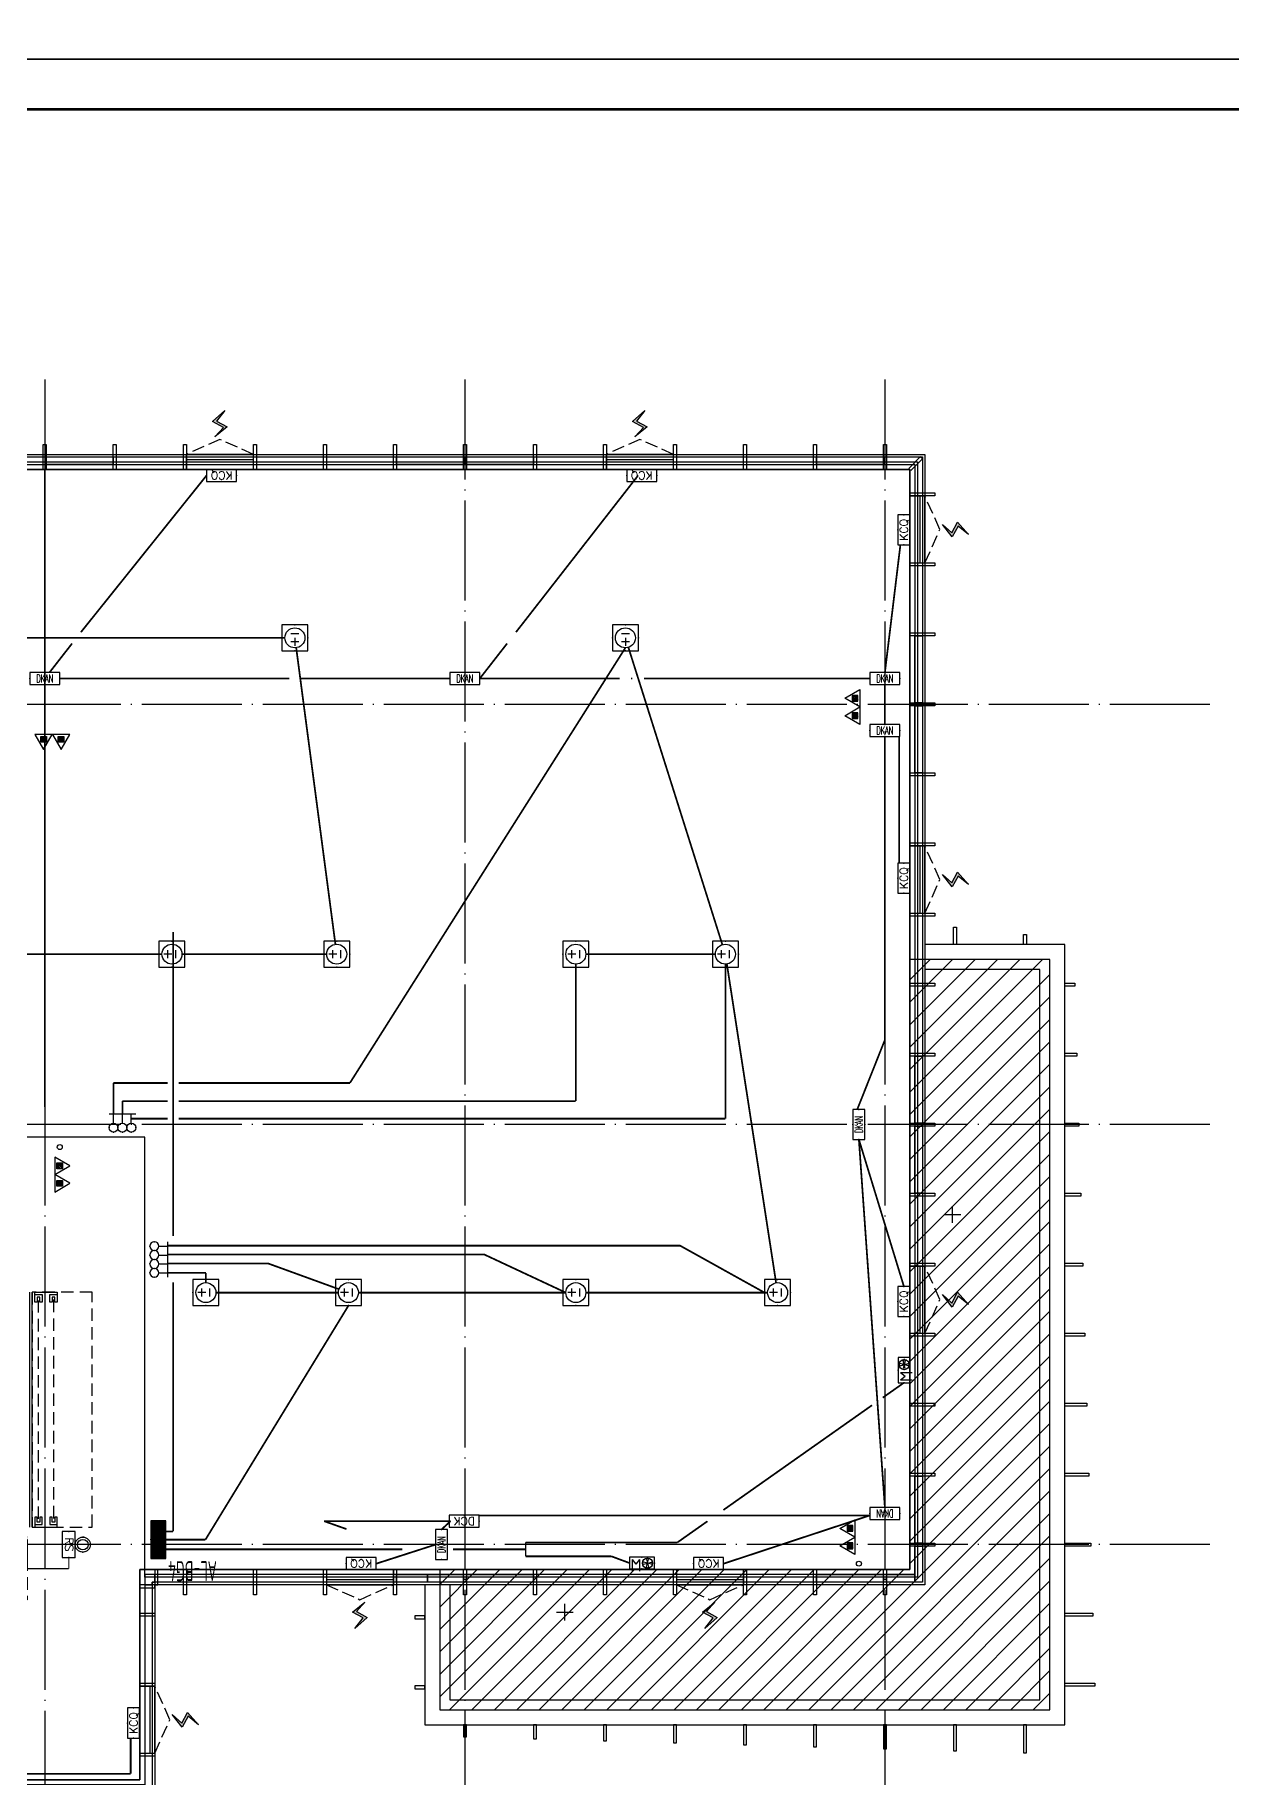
# Model space of a CAD drawing. Extents: x -292644 to 263613, y -713695 to 491457.
# Drawn here: x 136757 to 160682, y 190351 to 225189 of the extents above; entities that cross this region are included whole.
import ezdxf
from ezdxf.enums import TextEntityAlignment as Align
from ezdxf.xclip import XClip

# ---------------------------------------------------------------- set-up
doc = ezdxf.new("R2010")
doc.units = 0
doc.header["$LTSCALE"] = 1000
doc.header["$MEASUREMENT"] = 0
for name, pattern in [('104-10 轴网$0$DOTE', [2.42, 2, -0.2, 0.02, -0.2]), ('8#楼幕墙$0$109-34 轴网$0$L1$0$$AUDIT_BAD_LTYPE1', [0]), ('8#楼幕墙$0$DASH', [0.35, 0.25, -0.1]), ('X-104 8#10#平面_t3$0$109-34 轴网$0$L1$0$$AUDIT_BAD_LTYPE1', [0]), ('X-104 8#10#平面_t3$0$CACHE', [0.375, 0.25, -0.125]), ('X-104 8#10#平面_t3$0$DASH', [0.35, 0.25, -0.1])]:
    doc.linetypes.add(name, pattern=pattern)
doc.layers.get('0').update_dxf_attribs({"linetype": 'CONTINUOUS'})
doc.layers.get('Defpoints').update_dxf_attribs({"linetype": 'CONTINUOUS'})
for name, color, linetype in [('104-10 轴网$0$A_AXIS-轴线', 36, '104-10 轴网$0$DOTE'), ('8#楼幕墙$0$04-电动窗', 1, 'CONTINUOUS'), ('8#楼幕墙$0$A-C_玻璃幕墙', 140, 'CONTINUOUS'), ('8#楼幕墙$0$A-C_窗b', 191, 'CONTINUOUS'), ('8#楼幕墙$0$A-O_屋面', 201, 'CONTINUOUS'), ('8#楼幕墙$0$A-TECH_结构', 21, 'CONTINUOUS'), ('DIM-箱柜', 3, 'CONTINUOUS'), ('EQUIP-动力', 3, 'CONTINUOUS'), ('EQUIP-消防', 3, 'CONTINUOUS'), ('EQUIP-照明', 3, 'CONTINUOUS'), ('EQUIP-箱柜', 3, 'CONTINUOUS'), ('WIRE-动力', 2, 'CONTINUOUS'), ('WIRE-照明', 1, 'CONTINUOUS'), ('X-104 8#10#平面_t3$0$A-E_栏杆', 232, 'CONTINUOUS'), ('X-104 8#10#平面_t3$0$A-FC', 242, 'X-104 8#10#平面_t3$0$CACHE'), ('X-104 8#10#平面_t3$0$A-O_分水线', 127, 'CONTINUOUS'), ('X-104 8#10#平面_t3$0$A-O_屋面', 201, 'CONTINUOUS'), ('X-104 8#10#平面_t3$0$A-SUR_看线', 231, 'CONTINUOUS'), ('X-104 8#10#平面_t3$0$A-TECH_结构', 21, 'CONTINUOUS'), ('X-104 8#10#平面_t3$0$水-消火栓', 41, 'CONTINUOUS')]:
    doc.layers.add(name, color=color, linetype=linetype)
doc.layers.add('8#楼幕墙$0$04-不打印_辅助线', color=165, linetype='CONTINUOUS', plot=False)
doc.layers.add('X-104 8#10#平面_t3$0$04-不打印_辅助线', color=165, linetype='CONTINUOUS', plot=False)
doc.layers.add('X-104 8#10#平面_t3$0$000套内', color=226, linetype='CONTINUOUS', lineweight=30, plot=False)
doc.layers.get('X-104 8#10#平面_t3$0$A-O_分水线').off()
doc.styles.add('_TCH_LABEL', font='COMPLEX', dxfattribs={"bigfont": 'GBCBIG'})
doc.styles.add('_TEL_DIM', font='SIMPLEX', dxfattribs={"width": 0.8, "height": 3.5, "bigfont": 'HZTXT'})
doc.styles.get("Standard").update_dxf_attribs({"font": 'gbenor.shx', "bigfont": 'gbcbig.shx'})

# ---------------------------------------------------------------- blocks, each defined once
blk = doc.blocks.new('104-10 轴网')
at = {"layer": '104-10 轴网$0$A_AXIS-轴线', "linetype": '104-10 轴网$0$DOTE'}
for p, q in [((145630, 40100), (145630, -6500)), ((154030, 40100), (154030, -6500)), ((162430, 40100), (162430, -6500)), ((168930, 33600), (113930, 33600)), ((168930, 25200), (113930, 25200)), ((168930, 16800), (113930, 16800))]:
    blk.add_line(p, q, dxfattribs=at)
at = {"layer": 'Defpoints'}
blk.add_lwpolyline([(104380, 45500), (178480, 45500), (178480, -11900), (104380, -11900)], close=True, dxfattribs=at)
blk = doc.blocks.new('图框-A1')
for points, const_width in [([(0, 0), (841, 0), (841, 594), (0, 594)], 0.05), ([(766, 584), (25, 584), (25, 10), (766, 10)], 0.5)]:
    blk.add_lwpolyline(points, close=True, dxfattribs=dict(const_width=const_width))
blk = doc.blocks.new('X-104 8#10#平面_t3$0$fdhggh')
at = {"layer": 'X-104 8#10#平面_t3$0$04-不打印_辅助线', "linetype": 'X-104 8#10#平面_t3$0$109-34 轴网$0$L1$0$$AUDIT_BAD_LTYPE1'}
h = blk.add_hatch(dxfattribs=at)
h.set_pattern_fill('ANSI31', color=256, scale=200)
h.set_pattern_definition([(45, (-111756.95, 3e-10), (-224.5064, 224.5064), [])])
h.paths.add_polyline_path([(33100, 194500), (33100, 191700), (45300, 191700), (45300, 206700), (42500, 206700), (42500, 194500)])
blk.add_lwpolyline([(33100, 194500), (33100, 191700), (45300, 191700), (45300, 206700), (42500, 206700), (42500, 194500), (33100, 194500)], dxfattribs=at)
at = {"layer": 'X-104 8#10#平面_t3$0$A-TECH_结构', "linetype": 'X-104 8#10#平面_t3$0$109-34 轴网$0$L1$0$$AUDIT_BAD_LTYPE1'}
blk.add_lwpolyline([(27100, 194500), (42500, 194500), (42500, 216500), (24700, 216500), (24700, 215100), (13500, 215100), (13500, 208400), (13500, 208400), (13500, 203250), (8750, 203250), (8750, 206500), (8750, 206500), (8750, 206700), (-3300, 206700), (-3300, 188900), (-1900, 188900), (-1900, 177700), (20100, 177700), (20100, 190300), (27100, 190300)], close=True, dxfattribs=at)
blk = doc.blocks.new('104-8910 结构')
at = {"layer": 'Defpoints'}
blk.add_lwpolyline([(-19000, -118200), (61000, -118200), (61000, 41800), (-19000, 41800)], close=True, dxfattribs=at)
blk = doc.blocks.new('8#楼幕墙$0$ii')
blk.add_lwpolyline([(-1340, 0), (0, 0), (0, -150), (-1340, -150)], close=True)
blk = doc.blocks.new('8#楼幕墙$0$$TCHSYS$WIN2D')
for p, q in [((-0.5, 0.5), (0.5, 0.5)), ((-0.5, 0.5), (-0.5, -0.5)), ((0.5, 0.5), (0.5, -0.5)), ((0.5, 0.167), (-0.5, 0.167)), ((0.5, -0.167), (-0.5, -0.167)), ((-0.5, -0.5), (0.5, -0.5))]:
    blk.add_line(p, q)
blk = doc.blocks.new('8#楼幕墙$0$开启扇')
at = {"layer": '8#楼幕墙$0$04-电动窗'}
h = blk.add_hatch(color=1, dxfattribs=at)
h.dxf.hatch_style = 1
h.paths.add_polyline_path([(771, 399), (600, 588), (817, 705), (569, 925), (738, 715), (521, 598)])
at = {"linetype": '8#楼幕墙$0$DASH'}
blk.add_lwpolyline([(0, 50), (670, 350), (1340, 50)], dxfattribs=at)
at = {"layer": '8#楼幕墙$0$04-电动窗', "color": 1}
blk.add_lwpolyline([(771, 399), (600, 588), (817, 705), (569, 925), (738, 715), (521, 598), (771, 399)], close=True, dxfattribs=at)
at = {"xscale": -1340, "yscale": 300, "zscale": 1340, "rotation": 180}
blk.add_blockref('8#楼幕墙$0$$TCHSYS$WIN2D', (670, -100), dxfattribs=at)
blk = doc.blocks.new('*U3367')
blk.add_lwpolyline([(720, 0), (0, 0), (0, 150), (720, 150)], close=True)
blk = doc.blocks.new('*U3368')
blk.add_lwpolyline([(620, 0), (0, 0), (0, 150), (620, 150)], close=True)
blk = doc.blocks.new('*U3369')
blk.add_lwpolyline([(570, 0), (0, 0), (0, 150), (570, 150)], close=True)
blk = doc.blocks.new('*U3370')
blk.add_lwpolyline([(720, 0), (0, 0), (0, 150), (720, 150)], close=True)
blk = doc.blocks.new('8#楼幕墙$0$A$C13E80662')
for points in [[(150, 150), (150, 200), (0, 200), (0, 0), (150, 0)], [(150, 0), (200, 0), (200, 150), (150, 150)]]:
    blk.add_lwpolyline(points)
blk = doc.blocks.new('8#楼幕墙')
at = {"layer": '8#楼幕墙$0$04-不打印_辅助线'}
for points in [[(-18550, 224700), (65550, 224700), (65550, 284100), (-18550, 284100)], [(-18550, 165300), (65550, 165300), (65550, 224700), (-18550, 224700)]]:
    blk.add_lwpolyline(points, close=True, dxfattribs=at)
at = {"layer": '8#楼幕墙$0$A-C_玻璃幕墙'}
for points in [[(7600, 207000), (7600, 208400), (13200, 208400), (13200, 215400), (24400, 215400), (24400, 216800), (42800, 216800), (42800, 194200), (27400, 194200), (27400, 190000), (20400, 190000), (20400, 177400), (-2200, 177400), (-2200, 188600), (-3600, 188600), (-3600, 207000)], [(7650, 206950), (7650, 208350), (13250, 208350), (13250, 215350), (24450, 215350), (24450, 216750), (42750, 216750), (42750, 194250), (27350, 194250), (27350, 190050), (20350, 190050), (20350, 177450), (-2150, 177450), (-2150, 188650), (-3550, 188650), (-3550, 206950)], [(25170, 217000), (25230, 217000), (25230, 216500), (25170, 216500)], [(26570, 217000), (26630, 217000), (26630, 216500), (26570, 216500)], [(27970, 217000), (28030, 217000), (28030, 216500), (27970, 216500)], [(29370, 217000), (29430, 217000), (29430, 216500), (29370, 216500)], [(30770, 217000), (30830, 217000), (30830, 216500), (30770, 216500)], [(32170, 217000), (32230, 217000), (32230, 216500), (32170, 216500)], [(33570, 217000), (33630, 217000), (33630, 216500), (33570, 216500)], [(34970, 217000), (35030, 217000), (35030, 216500), (34970, 216500)], [(36370, 217000), (36430, 217000), (36430, 216500), (36370, 216500)], [(37770, 217000), (37830, 217000), (37830, 216500), (37770, 216500)], [(39170, 217000), (39230, 217000), (39230, 216500), (39170, 216500)], [(40570, 217000), (40630, 217000), (40630, 216500), (40570, 216500)], [(41970, 217000), (42030, 217000), (42030, 216500), (41970, 216500)], [(42479, 216521), (42521, 216479), (42750, 216708), (42708, 216750)], [(7800, 206800), (7800, 208200), (13400, 208200), (13400, 215200), (24600, 215200), (24600, 216600), (42600, 216600), (42600, 194400), (27200, 194400), (27200, 190200), (20200, 190200), (20200, 177600), (-2000, 177600), (-2000, 188800), (-3400, 188800), (-3400, 206800)], [(42500, 215970), (42500, 216030), (43000, 216030), (43000, 215970)], [(42500, 214570), (42500, 214630), (43000, 214630), (43000, 214570)], [(42500, 213170), (42500, 213230), (43000, 213230), (43000, 213170)], [(42500, 211770), (42500, 211830), (43000, 211830), (43000, 211770)], [(42500, 210370), (42500, 210430), (43000, 210430), (43000, 210370)], [(42500, 208970), (42500, 209030), (43000, 209030), (43000, 208970)], [(42500, 207570), (42500, 207630), (43000, 207630), (43000, 207570)], [(43430, 207000), (43370, 207000), (43370, 207350), (43430, 207350)], [(44830, 207000), (44770, 207000), (44770, 207200), (44830, 207200)], [(42500, 206170), (42500, 206230), (43000, 206230), (43000, 206170)], [(45600, 206170), (45600, 206230), (45800, 206230), (45800, 206170)], [(42500, 204770), (42500, 204830), (43000, 204830), (43000, 204770)], [(45600, 204770), (45600, 204830), (45840, 204830), (45840, 204770)], [(42500, 203370), (42500, 203430), (43000, 203430), (43000, 203370)], [(45600, 203370), (45600, 203430), (45880, 203430), (45880, 203370)], [(42500, 201970), (42500, 202030), (43000, 202030), (43000, 201970)], [(45600, 201970), (45600, 202030), (45920, 202030), (45920, 201970)], [(42500, 200570), (42500, 200630), (43000, 200630), (43000, 200570)], [(45600, 200570), (45600, 200630), (45960, 200630), (45960, 200570)], [(42500, 199170), (42500, 199230), (43000, 199230), (43000, 199170)], [(45600, 199170), (45600, 199230), (46000, 199230), (46000, 199170)], [(42500, 197770), (42500, 197830), (43000, 197830), (43000, 197770)], [(45600, 197770), (45600, 197830), (46040, 197830), (46040, 197770)], [(42500, 196370), (42500, 196430), (43000, 196430), (43000, 196370)], [(45600, 196370), (45600, 196430), (46080, 196430), (46080, 196370)], [(42500, 194970), (42500, 195030), (43000, 195030), (43000, 194970)], [(45600, 194970), (45600, 195030), (46120, 195030), (46120, 194970)], [(27400, 194200), (27460, 194200), (27460, 194500), (27400, 194500)], [(27970, 194500), (28030, 194500), (28030, 194000), (27970, 194000)], [(29370, 194500), (29430, 194500), (29430, 194000), (29370, 194000)], [(30770, 194500), (30830, 194500), (30830, 194000), (30770, 194000)], [(32170, 194500), (32230, 194500), (32230, 194000), (32170, 194000)], [(33570, 194500), (33630, 194500), (33630, 194000), (33570, 194000)], [(34970, 194500), (35030, 194500), (35030, 194000), (34970, 194000)], [(36370, 194500), (36430, 194500), (36430, 194000), (36370, 194000)], [(37770, 194500), (37830, 194500), (37830, 194000), (37770, 194000)], [(39170, 194500), (39230, 194500), (39230, 194000), (39170, 194000)], [(40570, 194500), (40630, 194500), (40630, 194000), (40570, 194000)], [(41970, 194500), (42030, 194500), (42030, 194000), (41970, 194000)], [(27400, 194140), (27400, 194200), (27100, 194200), (27100, 194140)], [(27100, 193570), (27100, 193630), (27400, 193630), (27400, 193570)], [(32800, 193520), (32800, 193580), (32600, 193580), (32600, 193520)], [(45600, 193570), (45600, 193630), (46160, 193630), (46160, 193570)], [(27100, 192170), (27100, 192230), (27400, 192230), (27400, 192170)], [(32800, 192120), (32800, 192180), (32600, 192180), (32600, 192120)], [(45600, 192170), (45600, 192230), (46200, 192230), (46200, 192170)], [(33630, 191400), (33570, 191400), (33570, 191160), (33630, 191160)], [(35030, 191400), (34970, 191400), (34970, 191120), (35030, 191120)], [(36430, 191400), (36370, 191400), (36370, 191080), (36430, 191080)], [(37830, 191400), (37770, 191400), (37770, 191040), (37830, 191040)], [(39230, 191400), (39170, 191400), (39170, 191000), (39230, 191000)], [(40630, 191400), (40570, 191400), (40570, 190960), (40630, 190960)], [(42030, 191400), (41970, 191400), (41970, 190920), (42030, 190920)], [(43430, 191400), (43370, 191400), (43370, 190880), (43430, 190880)], [(44830, 191400), (44770, 191400), (44770, 190840), (44830, 190840)], [(27100, 190770), (27100, 190830), (27400, 190830), (27400, 190770)]]:
    blk.add_lwpolyline(points, close=True, dxfattribs=at)
at = {"layer": '8#楼幕墙$0$A-O_屋面'}
for points in [[(32800, 194200), (32800, 191400), (45600, 191400), (45600, 207000), (42800, 207000)], [(33100, 194200), (33100, 191700), (45300, 191700), (45300, 206700), (42800, 206700)], [(33300, 194200), (33300, 191900), (45100, 191900), (45100, 206500), (42800, 206500)]]:
    blk.add_lwpolyline(points, dxfattribs=at)
at = {"layer": '8#楼幕墙$0$A-TECH_结构'}
blk.add_lwpolyline([(7900, 206700), (7900, 208100), (13500, 208100), (13500, 215100), (24700, 215100), (24700, 216500), (42500, 216500), (42500, 194500), (27100, 194500), (27100, 190300), (20100, 190300), (20100, 177700), (-1900, 177700), (-1900, 188900), (-3300, 188900), (-3300, 206700)], close=True, dxfattribs=at)
at = {"layer": '8#楼幕墙$0$A-C_玻璃幕墙', "linetype": '8#楼幕墙$0$109-34 轴网$0$L1$0$$AUDIT_BAD_LTYPE1', "xscale": -1}
for p in [(29370, 216750), (37770, 216750)]:
    blk.add_blockref('8#楼幕墙$0$开启扇', p, dxfattribs=at)
at = {"layer": '8#楼幕墙$0$A-C_玻璃幕墙'}
for p in [(26570, 216750), (33570, 216750), (34970, 216750), (41970, 216750)]:
    blk.add_blockref('8#楼幕墙$0$ii', p, dxfattribs=at)
at = {"layer": '8#楼幕墙$0$A-C_玻璃幕墙', "linetype": '8#楼幕墙$0$109-34 轴网$0$L1$0$$AUDIT_BAD_LTYPE1', "xscale": -1}
for p, rotation in [((42750, 214630), 270), ((42750, 207630), 270), ((30830, 194250), 180), ((37830, 194250), 180), ((27350, 190830), 270)]:
    blk.add_blockref('8#楼幕墙$0$开启扇', p, dxfattribs=dict(at, rotation=rotation))
at = {"layer": '8#楼幕墙$0$A-C_玻璃幕墙'}
for name, p, rotation in [('8#楼幕墙$0$ii', (42750, 211830), 270), ('8#楼幕墙$0$ii', (42750, 210430), 270), ('8#楼幕墙$0$ii', (42750, 203430), 270), ('8#楼幕墙$0$ii', (42750, 202030), 270), ('8#楼幕墙$0$ii', (42750, 195030), 270), ('*U3370', (42750, 194250), 90), ('8#楼幕墙$0$A$C13E80662', (27200, 194400), 270), ('*U3368', (32850, 194400), 180), ('*U3367', (33570, 194400), 180), ('8#楼幕墙$0$ii', (33630, 194250), 180), ('8#楼幕墙$0$ii', (40630, 194250), 180), ('*U3369', (42600, 194400), 180)]:
    blk.add_blockref(name, p, dxfattribs=dict(at, rotation=rotation))
at = {"layer": '8#楼幕墙$0$A-C_窗b', "color": 4, "linetype": '8#楼幕墙$0$109-34 轴网$0$L1$0$$AUDIT_BAD_LTYPE1', "xscale": -1, "rotation": 270}
blk.add_blockref('8#楼幕墙$0$开启扇', (42750, 199230), dxfattribs=at)
blk = doc.blocks.new('*U3173')
at = {"layer": 'X-104 8#10#平面_t3$0$A-E_栏杆'}
for points in [[(-5300, 50), (0, 50)], [(-5300, 0), (-600, 0)]]:
    blk.add_lwpolyline(points, dxfattribs=at)
at = {"layer": 'X-104 8#10#平面_t3$0$A-FC'}
for p, q in [((-150, 475), (-5135, 475)), ((-5135, 174), (-165, 174))]:
    blk.add_line(p, q, dxfattribs=at)
blk.add_lwpolyline([(0, 50), (-5300, 50), (-5300, 1250), (0, 1250)], close=True, dxfattribs=at)
at = {"layer": 'X-104 8#10#平面_t3$0$A-FC', "ltscale": 1000}
for points in [[(-5250, 100), (-5250, 250), (-5100, 250), (-5100, 200), (-5200, 200), (-5200, 150), (-5100, 150), (-5100, 100), (-5300, 100), (-5300, 550), (-5100, 550), (-5100, 500), (-5200, 500), (-5200, 450), (-5100, 450), (-5100, 400), (-5250, 400), (-5250, 550)], [(-50, 100), (-50, 250), (-200, 250), (-200, 200), (-100, 200), (-100, 150), (-200, 150), (-200, 100), (0, 100), (0, 550), (-200, 550), (-200, 500), (-100, 500), (-100, 450), (-200, 450), (-200, 400), (-50, 400), (-50, 550)]]:
    blk.add_lwpolyline(points, dxfattribs=at)
blk = doc.blocks.new('*U3174')
at = {"layer": 'X-104 8#10#平面_t3$0$A-E_栏杆'}
for points in [[(-5000, 50), (0, 50)], [(-5000, 0), (-300, 0)]]:
    blk.add_lwpolyline(points, dxfattribs=at)
at = {"layer": 'X-104 8#10#平面_t3$0$A-FC'}
for p, q in [((-150, 475), (-4835, 475)), ((-4835, 174), (-165, 174))]:
    blk.add_line(p, q, dxfattribs=at)
blk.add_lwpolyline([(0, 50), (-5000, 50), (-5000, 1250), (0, 1250)], close=True, dxfattribs=at)
at = {"layer": 'X-104 8#10#平面_t3$0$A-FC', "ltscale": 1000}
for points in [[(-4950, 100), (-4950, 250), (-4800, 250), (-4800, 200), (-4900, 200), (-4900, 150), (-4800, 150), (-4800, 100), (-5000, 100), (-5000, 550), (-4800, 550), (-4800, 500), (-4900, 500), (-4900, 450), (-4800, 450), (-4800, 400), (-4950, 400), (-4950, 550)], [(-50, 100), (-50, 250), (-200, 250), (-200, 200), (-100, 200), (-100, 150), (-200, 150), (-200, 100), (0, 100), (0, 550), (-200, 550), (-200, 500), (-100, 500), (-100, 450), (-200, 450), (-200, 400), (-50, 400), (-50, 550)]]:
    blk.add_lwpolyline(points, dxfattribs=at)
blk = doc.blocks.new('*U3175')
at = {"layer": 'X-104 8#10#平面_t3$0$A-E_栏杆'}
for points in [[(-4700, 50), (0, 50)], [(-4700, 0), (0, 0)]]:
    blk.add_lwpolyline(points, dxfattribs=at)
at = {"layer": 'X-104 8#10#平面_t3$0$A-FC'}
for p, q in [((-150, 475), (-4535, 475)), ((-4535, 174), (-165, 174))]:
    blk.add_line(p, q, dxfattribs=at)
blk.add_lwpolyline([(0, 50), (-4700, 50), (-4700, 1250), (0, 1250)], close=True, dxfattribs=at)
at = {"layer": 'X-104 8#10#平面_t3$0$A-FC', "ltscale": 1000}
for points in [[(-4650, 100), (-4650, 250), (-4500, 250), (-4500, 200), (-4600, 200), (-4600, 150), (-4500, 150), (-4500, 100), (-4700, 100), (-4700, 550), (-4500, 550), (-4500, 500), (-4600, 500), (-4600, 450), (-4500, 450), (-4500, 400), (-4650, 400), (-4650, 550)], [(-50, 100), (-50, 250), (-200, 250), (-200, 200), (-100, 200), (-100, 150), (-200, 150), (-200, 100), (0, 100), (0, 550), (-200, 550), (-200, 500), (-100, 500), (-100, 450), (-200, 450), (-200, 400), (-50, 400), (-50, 550)]]:
    blk.add_lwpolyline(points, dxfattribs=at)
blk = doc.blocks.new('X-104 8#10#平面_t3$0$dsrr')
at = {"layer": 'X-104 8#10#平面_t3$0$A-TECH_结构', "color": 2, "linetype": 'X-104 8#10#平面_t3$0$109-34 轴网$0$L1$0$$AUDIT_BAD_LTYPE1'}
blk.add_lwpolyline([(-6050, 50), (-5650, 50), (-5650, -350), (-6050, -350)], close=True, dxfattribs=at)
at = {"linetype": 'X-104 8#10#平面_t3$0$109-34 轴网$0$L1$0$$AUDIT_BAD_LTYPE1'}
for name, p, rotation in [('*U3174', (-5600, 5050), 90), ('*U3173', (-5650, 150), 179.9999999999999)]:
    blk.add_blockref(name, p, dxfattribs=dict(at, rotation=rotation))
at = {"linetype": 'X-104 8#10#平面_t3$0$109-34 轴网$0$L1$0$$AUDIT_BAD_LTYPE1', "xscale": -1, "rotation": 270}
blk.add_blockref('*U3175', (-300, 5050), dxfattribs=at)
blk = doc.blocks.new('X-104 8#10#平面_t3$0$jtkjuyriuy')
h = blk.add_hatch()
h.set_pattern_fill('ANSI31', color=8, scale=30, angle=45)
h.set_pattern_definition([(90, (0, 0), (-47.625, 1e-14), [])])
h.paths.add_polyline_path([(-138, 138), (138, 138), (138, -138), (-138, -138)])
for points in [[(-168, 168), (168, 168), (168, -168), (-168, -168)], [(-138, 138), (138, 138), (138, -138), (-138, -138)]]:
    blk.add_lwpolyline(points, close=True)
at = {"layer": 'X-104 8#10#平面_t3$0$04-不打印_辅助线'}
for p, q in [((-168, 0), (168, 0)), ((0, 168), (0, -168))]:
    blk.add_line(p, q, dxfattribs=at)
blk = doc.blocks.new('X-104 8#10#平面_t3$0$$TWTSYS$00000546')
h = blk.add_hatch()
h.set_pattern_fill('ANSI31', color=256, scale=200, style=0)
h.set_pattern_definition([(45, (-38543.802, -6670.83), (-17.67767, 17.67767), [])])
h.paths.add_polyline_path([(-65, 174), (65, 174), (65, 44), (-65, 44)])
for points in [[(0, 344), (-198, 0), (198, 0)], [(-65, 174), (65, 174), (65, 44), (-65, 44)]]:
    blk.add_lwpolyline(points, close=True)
blk = doc.blocks.new('X-104 8#10#平面_t3$0$A$C46662BA1')
at = {"layer": 'X-104 8#10#平面_t3$0$水-消火栓'}
for centre in [(137257, 202950), (153237, 194620)]:
    blk.add_circle(centre, 50, dxfattribs=at)
at = {"layer": 'X-104 8#10#平面_t3$0$水-消火栓', "yscale": 0.88, "zscale": 0.88}
for p, xscale, rotation in [((153257, 211924), -0.88, 90), ((153257, 211575), -0.88, 90), ((136932, 211200), 0.88, 179.9999999999992), ((137282, 211200), 0.88, 179.9999999999992), ((137157, 202575), 0.88, 270), ((137157, 202225), 0.88, 270), ((153157, 195325), -0.88, 90), ((153157, 194976), -0.88, 90)]:
    blk.add_blockref('X-104 8#10#平面_t3$0$$TWTSYS$00000546', p, dxfattribs=dict(at, xscale=xscale, rotation=rotation))
blk = doc.blocks.new('X-104 8#10#平面_t3')
at = {"linetype": 'X-104 8#10#平面_t3$0$109-34 轴网$0$L1$0$$AUDIT_BAD_LTYPE1'}
for points in [[(177307, 284100), (177307, 224700), (93207, 224700), (93207, 284100)], [(177307, 224700), (177307, 165300), (93207, 165300), (93207, 224700)]]:
    blk.add_lwpolyline(points, close=True, dxfattribs=at)
at = {"layer": 'X-104 8#10#平面_t3$0$000套内'}
blk.add_lwpolyline([(138957, 194350), (138957, 203150), (132207, 203150), (132207, 204250), (128307, 204250), (128307, 206150), (125107, 206150), (125107, 215250), (136307, 215250), (136307, 216650), (154407, 216650), (154407, 206850), (154407, 206850), (154407, 194350), (144707, 194350), (144707, 194350), (138957, 194350)], close=True, dxfattribs=at)
at = {"layer": 'X-104 8#10#平面_t3$0$04-不打印_辅助线', "linetype": 'X-104 8#10#平面_t3$0$109-34 轴网$0$L1$0$$AUDIT_BAD_LTYPE1'}
for points in [[(177307, 224700), (93207, 224700), (93207, 284100), (177307, 284100)], [(177307, 165300), (93207, 165300), (93207, 224700), (177307, 224700)]]:
    blk.add_lwpolyline(points, close=True, dxfattribs=at)
at = {"layer": 'X-104 8#10#平面_t3$0$A-O_屋面'}
for points in [[(144557, 194200), (144557, 191400), (157357, 191400), (157357, 207000), (154557, 207000)], [(144857, 194200), (144857, 191700), (157057, 191700), (157057, 206700), (154557, 206700)]]:
    blk.add_lwpolyline(points, dxfattribs=at)
at = {"layer": 'X-104 8#10#平面_t3$0$A-SUR_看线', "linetype": 'X-104 8#10#平面_t3$0$DASH', "ltscale": 2, "const_width": 30}
blk.add_lwpolyline([(136957, 203750), (136957, 216500)], dxfattribs=at)
at = {"xscale": 100, "yscale": 100, "zscale": 100}
for p in [(93207, 224700), (93207, 165300)]:
    blk.add_blockref('图框-A1', p, dxfattribs=at)
at = {"linetype": 'X-104 8#10#平面_t3$0$109-34 轴网$0$L1$0$$AUDIT_BAD_LTYPE1'}
ref = blk.add_blockref('8#楼幕墙', (111757, 0), dxfattribs=at)
XClip(ref).set_block_clipping_path([(-18549.9999999995, -12899.9999999999), (65550.0000000003, 284100.0000000003)])
for name, p in [('X-104 8#10#平面_t3$0$fdhggh', (111757, 0)), ('X-104 8#10#平面_t3$0$dsrr', (136957, 195000))]:
    blk.add_blockref(name, p, dxfattribs=at)
ref = blk.add_blockref('104-10 轴网', (-8673, 178200), dxfattribs=at)
XClip(ref).set_block_clipping_path([(104379.5977508624, -11900), (178479.5977508624, 45500)])
ref = blk.add_blockref('104-8910 结构', (153887, 105500), dxfattribs=dict(at, rotation=180))
XClip(ref).set_block_clipping_path([(-15919.9999999996, -118200.0000000001), (58180.0000000003, -60800.0000000001)])
at = {"layer": 'X-104 8#10#平面_t3$0$A-O_分水线', "linetype": 'X-104 8#10#平面_t3$0$109-34 轴网$0$L1$0$$AUDIT_BAD_LTYPE1'}
blk.add_blockref('X-104 8#10#平面_t3$0$A$C46662BA1', (0, 0), dxfattribs=at)
at = {"layer": 'X-104 8#10#平面_t3$0$A-O_分水线', "xscale": -1, "rotation": 180}
for p in [(155107, 201600), (147357, 193650)]:
    blk.add_blockref('X-104 8#10#平面_t3$0$jtkjuyriuy', p, dxfattribs=at)
blk = doc.blocks.new('*X9')
at = {"color": 0}
for p, q in [((-250, 33), (-83, 200)), ((-250, 68), (-118, 200)), ((-250, 104), (-154, 200)), ((-250, 139), (-189, 200)), ((-250, 174), (-224, 200)), ((-247, 0), (-47, 200)), ((-212, 0), (-12, 200)), ((-177, 0), (23, 200)), ((-141, 0), (59, 200)), ((-106, 0), (94, 200)), ((-71, 0), (129, 200)), ((-35, 0), (165, 200)), ((0, 0), (200, 200)), ((35, 0), (235, 200)), ((71, 0), (250, 179)), ((106, 0), (250, 144)), ((141, 0), (250, 109)), ((177, 0), (250, 73)), ((212, 0), (250, 38)), ((247, 0), (250, 3))]:
    blk.add_line(p, q, dxfattribs=at)
blk = doc.blocks.new('$equip$00001421')
for p, q in [((0.75, 0.6), (-0.75, 0.6)), ((-0.75, 0.6), (-0.75, 0)), ((-0.75, 0), (0.75, 0)), ((0.75, 0), (0.75, 0.6))]:
    blk.add_line(p, q)
at = {"const_width": 0.6}
blk.add_lwpolyline([(-0.75, 0.3), (0.75, 0.3)], dxfattribs=at)
for p in [(-0.75, 0.3), (0, 0.6), (0, 0), (0.75, 0.3)]:
    blk.add_point(p)
at = {"xscale": 0.00300000000061118, "yscale": 0.00300000000061118, "zscale": 0.00300000000061118}
blk.add_blockref('*X9', (0, 0), dxfattribs=at)
at = {"style": '_TCH_LABEL', "flags": 9}
blk.add_attdef('A', (0, 0), '', height=0.00002, dxfattribs=at)
blk = doc.blocks.new('$equip$00002672')
for p, q in [((0.222, 0.889), (-0.222, 0.889)), ((0, 0.444), (0, 0.889))]:
    blk.add_line(p, q)
blk.add_circle((0, 0.222), 0.222)
for p in [(0, 0.889), (-0.222, 0.222), (0, 0), (0.222, 0.222)]:
    blk.add_point(p)
at = {"color": 7, "style": '_TEL_DIM', "flags": 1}
for tag in ['A', 'REMARK']:
    blk.add_attdef(tag, text='', height=0.00002, dxfattribs=at).set_placement((0, 0), align=Align.MIDDLE_CENTER)
blk = doc.blocks.new('$equip$00002460')
for p, q in [((0.65, 0.65), (-0.65, 0.65)), ((-0.65, 0.65), (-0.65, 0)), ((-0.65, 0), (0.65, 0)), ((0.65, 0), (0.65, 0.65))]:
    blk.add_line(p, q)
at = {"const_width": 0.02}
blk.add_lwpolyline([(-0.65, 0.65), (-0.65, 0), (0.65, 0), (0.65, 0.65), (-0.65, 0.65), (-0.65, 0)], dxfattribs=at)
for p in [(-0.65, 0.325), (0, 0.65), (0.65, 0.325), (0, 0)]:
    blk.add_point(p)
at = {"color": 7, "style": '_TEL_DIM'}
blk.add_attdef('$TEXT$', text='', height=0.4, dxfattribs=at).set_placement((-0.014, 0.343), align=Align.MIDDLE_CENTER)
at = {"color": 7, "style": '_TEL_DIM', "flags": 1}
blk.add_attdef('A', text='', height=0.00002, dxfattribs=at).set_placement((0, 0), align=Align.MIDDLE_CENTER)
blk = doc.blocks.new('$equip$00002506')
at = {"const_width": 0.04}
blk.add_lwpolyline([(-0.375, 0, 1), (0.375, 0, 1), (-0.375, 0, 0.961469)], format="xyb", dxfattribs=at)
for radius in [0.375, 0.263]:
    blk.add_circle((0, 0), radius)
for p in [(-0.375, 0), (0, 0.375), (0.375, 0), (0, -0.375)]:
    blk.add_point(p)
at = {"color": 7, "style": '_TEL_DIM', "flags": 1}
blk.add_attdef('A', text='', height=0.00002, dxfattribs=at).set_placement((0, 0), align=Align.MIDDLE_CENTER)
blk = doc.blocks.new('$equip_U$00000384(HT0843)')
for p in [(-0.375, 0.404), (-0.001, 0.75), (0.374, 0.375)]:
    blk.add_point(p)
blk.add_blockref('$equip$00002506', (-0.001, 0.375))
at = {"color": 7, "style": '_TEL_DIM', "flags": 1}
for tag in ['A', 'REMARK']:
    blk.add_attdef(tag, text='', height=0.000025, dxfattribs=at).set_placement((0, 0), align=Align.MIDDLE_CENTER)
blk = doc.blocks.new('$equip$00001816')
for p, q in [((0.75, 0.6), (-0.75, 0.6)), ((-0.75, 0.6), (-0.75, 0)), ((-0.75, 0), (0.75, 0)), ((0.75, 0), (0.75, 0.6))]:
    blk.add_line(p, q)
for p in [(-0.75, 0.3), (0, 0.6), (0, 0), (0.75, 0.3)]:
    blk.add_point(p)
at = {"color": 7, "style": '_TEL_DIM'}
blk.add_attdef('$TEXT$', text='', height=0.4, dxfattribs=at).set_placement((0, 0.3), align=Align.MIDDLE_CENTER)
at = {"color": 7, "style": '_TEL_DIM', "flags": 1}
blk.add_attdef('A', text='', height=0.00002, dxfattribs=at).set_placement((0, 0), align=Align.MIDDLE_CENTER)
blk = doc.blocks.new('$equip$00001344')
for p, q in [((0.65, 0.65), (-0.65, 0.65)), ((-0.65, 0.65), (-0.65, -0.65)), ((-0.2, 0.2), (0.2, 0.2)), ((0, 0), (0, 0.4)), ((0.65, -0.65), (0.65, 0.65)), ((-0.65, -0.65), (0.65, -0.65)), ((-0.2, -0.2), (0.2, -0.2))]:
    blk.add_line(p, q)
blk.add_circle((0, 0), 0.5)
for p in [(-0.65, 0), (0, 0.65), (0.65, 0), (0, -0.65)]:
    blk.add_point(p)
at = {"flags": 9}
blk.add_attdef('A', (0, 0), '', height=0.00002, dxfattribs=at)
blk = doc.blocks.new('$equip$00001305')
for p, q in [((-0.625, 0.349), (-0.625, -0.234)), ((0.625, 0.349), (-0.625, 0.349)), ((-0.489, 0.235), (-0.489, -0.349)), ((-0.489, 0.235), (-0.305, -0.004)), ((-0.121, 0.235), (-0.305, -0.004)), ((-0.121, 0.235), (-0.121, -0.349)), ((0.474, 0), (0.079, 0.106)), ((0.079, 0), (0.474, 0.106)), ((0.224, 0.251), (0.33, -0.144)), ((0.224, -0.144), (0.33, 0.251)), ((0.625, -0.234), (0.625, 0.349)), ((-0.625, -0.234), (0.625, -0.234))]:
    blk.add_line(p, q)
blk.add_circle((0.277, 0.053), 0.255)
for centre, start, end in [((0.079, 0.053), 90, 270), ((0.277, 0.251), 0, 180), ((0.474, 0.053), 270, 90), ((0.277, -0.144), 180, 0)]:
    blk.add_arc(centre, 0.0529, start, end)
for p in [(-0.625, 0.057), (0, 0.349), (0.625, 0.057), (0, -0.234)]:
    blk.add_point(p)
at = {"flags": 9}
blk.add_attdef('A', (0, 0), '', height=0.00002, dxfattribs=at)

msp = doc.modelspace()

# ---------------------------------------------------------------- linework, layer by layer
at = {"layer": 'WIRE-动力', "linetype": 'Continuous', "const_width": 25}
for points in [[(137437, 194740), (137437, 194520)], [(137437, 194520), (131317, 194520)]]:
    msp.add_lwpolyline(points, dxfattribs=at)
at = {"layer": 'WIRE-照明', "linetype": 'Continuous'}
msp.add_line((146576, 194767), (146576, 195045), dxfattribs=at)
at = {"layer": 'WIRE-照明', "linetype": 'Continuous', "const_width": 35}
for points in [[(137678, 213244), (140193, 216380)], [(148823, 216380), (146378, 213244)], [(153757, 212440), (154067, 214991)], [(141758, 213132), (132016, 213132)], [(137051, 212440), (137502, 213019)], [(141984, 212934), (142768, 207006)], [(148567, 212932), (143058, 204231)], [(146202, 213019), (145657, 212320)], [(150506, 206998), (148627, 212941)], [(141846, 212320), (137257, 212320)], [(145057, 212320), (142071, 212320)], [(145657, 212320), (148454, 212320)], [(148679, 212320), (148706, 212320)], [(148942, 212320), (153457, 212320)], [(153757, 212200), (153757, 211400)], [(153757, 211160), (153757, 205093)], [(154042, 211160), (154042, 208626)], [(139523, 201173), (139523, 207253)], [(139300, 206807), (136187, 206807)], [(139700, 206807), (142594, 206807)], [(147576, 206607), (147576, 203869)], [(150367, 206807), (147776, 206807)], [(150567, 206607), (150567, 203517)], [(151581, 200236), (150597, 206610)], [(153757, 205093), (153203, 203700)], [(138330, 203606), (138330, 204231)], [(138330, 204231), (139411, 204231)], [(139636, 204231), (143058, 204231)], [(138508, 203606), (138508, 203869)], [(138508, 203869), (139411, 203869)], [(139636, 203869), (147576, 203869)], [(138686, 203517), (139411, 203517)], [(139636, 203517), (150567, 203517)], [(153237, 203100), (154137, 200163)], [(153237, 203100), (153757, 195740)], [(139413, 200978), (149662, 200978), (151351, 200039)], [(147376, 200039), (145749, 200800), (139413, 200800)], [(141424, 200622), (139413, 200622)], [(139413, 200435), (140178, 200435)], [(140178, 200239), (140178, 200435)], [(141424, 200622), (142841, 200107)], [(139523, 197849), (139523, 200245)], [(140378, 200039), (142829, 200039)], [(143229, 200039), (147376, 200039)], [(147776, 200039), (151411, 200039)], [(143029, 199779), (140169, 195100)], [(153714, 197939), (154140, 198239)], [(139523, 195264), (139523, 197849)], [(150527, 195693), (153500, 197788)], [(145070, 195470), (142542, 195470)], [(142542, 195470), (142990, 195311)], [(144887, 195300), (145070, 195470)], [(153457, 195581), (145642, 195581)], [(149608, 195045), (150208, 195468)], [(153457, 195585), (150532, 194620)], [(139523, 195264), (139364, 195264)], [(139374, 195100), (140169, 195100)], [(144108, 194906), (139374, 194906)], [(144767, 195000), (143585, 194620)], [(146576, 194906), (145119, 194906)], [(146576, 195045), (149608, 195045)], [(146576, 194767), (148287, 194767)], [(148287, 194767), (148648, 194633)], [(138673, 190420), (138673, 191134)], [(131820, 190420), (138673, 190420)]]:
    msp.add_lwpolyline(points, dxfattribs=at)

# ---------------------------------------------------------------- block references
msp.add_blockref('X-104 8#10#平面_t3', (0, 0))
at = {"layer": 'EQUIP-动力', "xscale": 400, "yscale": 400, "zscale": 400}
for p, rotation, values in [((140493, 216500), 180, {'$TEXT$': 'KCQ'}), ((148893, 216500), 180, {'$TEXT$': 'KCQ'}), ((154257, 215291), 89.99999999999999, {'$TEXT$': 'KCQ'}), ((154257, 208326), 89.99999999999999, {'$TEXT$': 'KCQ'}), ((154257, 199863), 89.99999999999999, {'$TEXT$': 'KCQ'}), ((145344, 195590), 180, {'$TEXT$': 'DCK'}), ((143285, 194740), 180, {'$TEXT$': 'KCQ'}), ((150232, 194740), 180, {'$TEXT$': 'KCQ'}), ((138852, 191434), 89.99999999999999, {'$TEXT$': 'KCQ'})]:
    msp.add_blockref('$equip$00001816', p, dxfattribs=dict(at, rotation=rotation)).add_auto_attribs(values)
for name, p, rotation in [('$equip$00001344', (141958, 213132), 180), ('$equip$00001344', (148567, 213132), 180), ('$equip$00001344', (139500, 206807), 89.99999999999999), ('$equip$00001344', (142794, 206807), 89.99999999999999), ('$equip$00001344', (147576, 206807), 89.99999999999999), ('$equip$00001344', (150567, 206807), 89.99999999999999), ('$equip$00001344', (140178, 200039), 89.99999999999999), ('$equip$00001344', (143029, 200039), 89.99999999999999), ('$equip$00001344', (147576, 200039), 89.99999999999999), ('$equip$00001344', (151611, 200039), 89.99999999999999), ('$equip$00001305', (154163, 198489), 90)]:
    msp.add_blockref(name, p, dxfattribs=dict(at, rotation=rotation))
at = {"layer": 'EQUIP-动力'}
ref = msp.add_blockref('$equip$00001816', (136957, 212200), dxfattribs=dict(at, xscale=400, yscale=400, zscale=400))
ref.add_attrib('$TEXT$', 'DKAN', dxfattribs={"layer": '0', "color": 7, "height": 160, "style": '_TEL_DIM', "width": 0.6}).set_placement((136957, 212320), align=Align.MIDDLE_CENTER)
ref = msp.add_blockref('$equip$00001816', (145357, 212200), dxfattribs=dict(at, xscale=400, yscale=400, zscale=400))
ref.add_attrib('$TEXT$', 'DKAN', dxfattribs={"layer": '0', "color": 7, "height": 160, "style": '_TEL_DIM', "width": 0.6}).set_placement((145357, 212320), align=Align.MIDDLE_CENTER)
ref = msp.add_blockref('$equip$00001816', (153757, 212200), dxfattribs=dict(at, xscale=400, yscale=400, zscale=400))
ref.add_attrib('$TEXT$', 'DKAN', dxfattribs={"layer": '0', "color": 7, "height": 160, "style": '_TEL_DIM', "width": 0.6}).set_placement((153757, 212320), align=Align.MIDDLE_CENTER)
ref = msp.add_blockref('$equip$00001816', (153757, 211160), dxfattribs=dict(at, xscale=400, yscale=400, zscale=400))
ref.add_attrib('$TEXT$', 'DKAN', dxfattribs={"layer": '0', "color": 7, "height": 160, "style": '_TEL_DIM', "width": 0.6}).set_placement((153757, 211280), align=Align.MIDDLE_CENTER)
ref = msp.add_blockref('$equip$00001816', (153357, 203400), dxfattribs=dict(at, xscale=400, yscale=400, zscale=400, rotation=89.99999999999999))
ref.add_attrib('$TEXT$', 'DKAN', dxfattribs={"layer": '0', "color": 7, "height": 160, "rotation": 90, "style": '_TEL_DIM', "width": 0.6}).set_placement((153237, 203400), align=Align.MIDDLE_CENTER)
ref = msp.add_blockref('$equip$00001816', (153757, 195740), dxfattribs=dict(at, xscale=400, yscale=400, zscale=400, rotation=180))
ref.add_attrib('$TEXT$', 'DKAN', dxfattribs={"layer": '0', "color": 7, "height": 160, "rotation": 180, "style": '_TEL_DIM', "width": 0.6}).set_placement((153757, 195620), align=Align.MIDDLE_CENTER)
ref = msp.add_blockref('$equip$00001816', (145007, 195000), dxfattribs=dict(at, xscale=400, yscale=400, zscale=400, rotation=89.99999999999999))
ref.add_attrib('$TEXT$', 'DKAN', dxfattribs={"layer": '0', "color": 7, "height": 160, "rotation": 90, "style": '_TEL_DIM', "width": 0.6}).set_placement((144887, 195000), align=Align.MIDDLE_CENTER)
at = {"layer": 'EQUIP-动力', "xscale": 400, "yscale": 400, "zscale": 400}
msp.add_blockref('$equip$00001305', (148898, 194610), dxfattribs=at)
at = {"layer": 'EQUIP-消防', "xscale": 400, "yscale": 400, "zscale": 400, "rotation": 270}
msp.add_blockref('$equip$00002460', (137307, 195000), dxfattribs=at).add_auto_attribs({'$TEXT$': 'RS'})
at = {"layer": 'EQUIP-照明', "xscale": 400, "yscale": 400, "zscale": 400}
for p in [(138330, 203250), (138508, 203250), (138686, 203250)]:
    msp.add_blockref('$equip$00002672', p, dxfattribs=at)
at = {"layer": 'EQUIP-照明', "yscale": 400, "zscale": 400, "rotation": 270}
for name, p, xscale in [('$equip$00002672', (139057, 200969), -400), ('$equip$00002672', (139057, 200791), -400), ('$equip$00002672', (139057, 200613), -400), ('$equip$00002672', (139057, 200435), -400), ('$equip_U$00000384(HT0843)', (137567, 195000), 400)]:
    msp.add_blockref(name, p, dxfattribs=dict(at, xscale=xscale))
at = {"layer": 'EQUIP-箱柜', "xscale": 500, "yscale": 500, "zscale": 500, "rotation": 270}
msp.add_blockref('$equip$00001421', (139074, 195100), dxfattribs=at)

# ---------------------------------------------------------------- texts
at = {"layer": 'DIM-箱柜', "width": 0.6}
msp.add_text('AL-BG4', height=400, rotation=180, dxfattribs=at).set_placement((140398, 194671))

doc.saveas('drawing.dxf')
